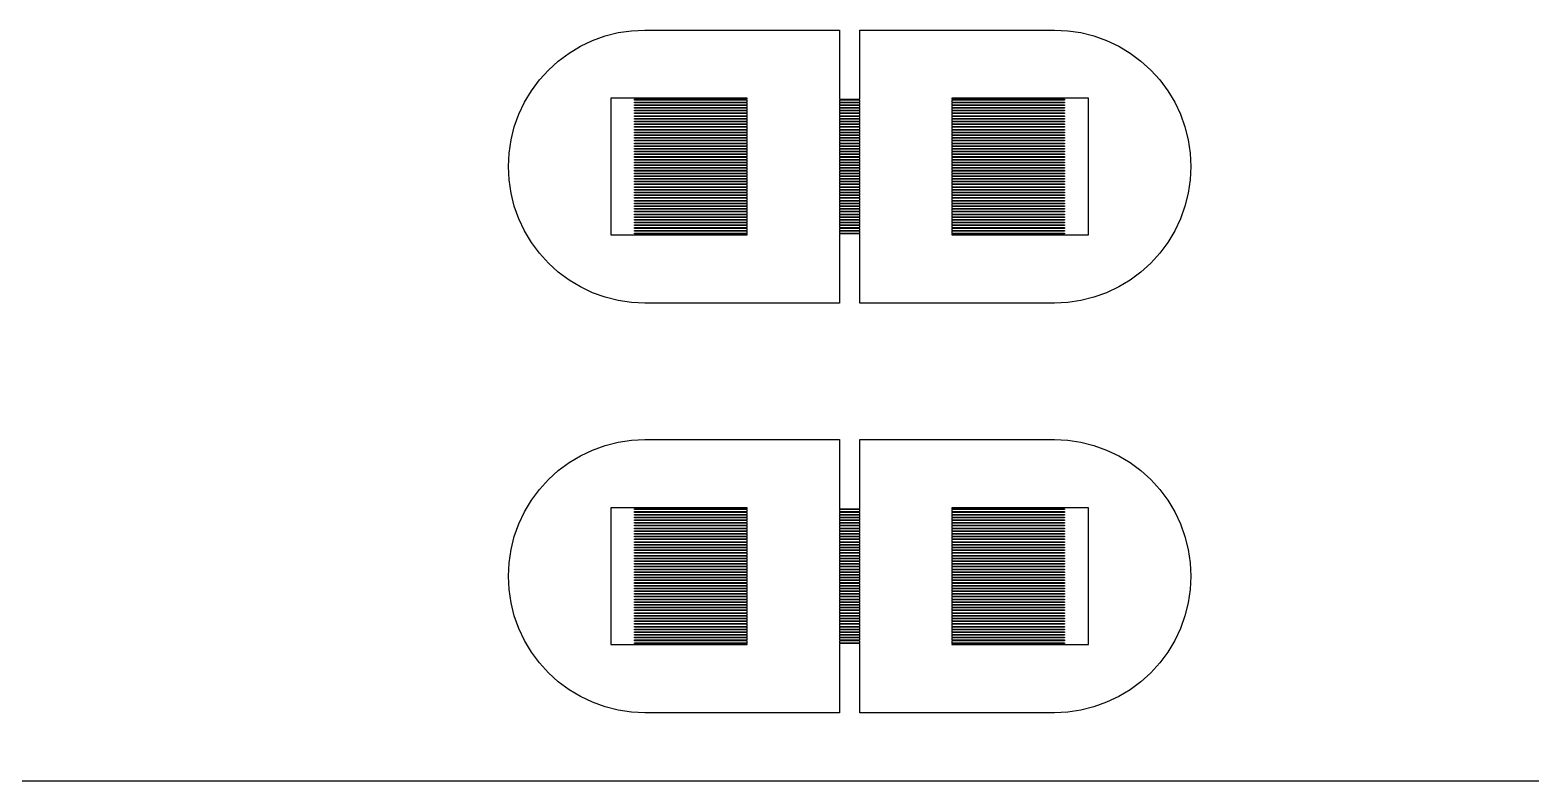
# Model space of a CAD drawing. Extents: x -16 to 83, y -18 to 83.
# Drawn here: x 11.49 to 33.48, y 0 to 11 of the extents above; entities that cross this region are included whole.
import ezdxf

# ---------------------------------------------------------------- set-up
doc = ezdxf.new("R2010")
doc.units = 0

msp = doc.modelspace()

# ---------------------------------------------------------------- linework, layer by layer
for p, q in [((20.304, 10.9904), (20.5, 11)), ((20.5, 11), (23.35, 11)), ((23.35, 11), (23.35, 9.98499)), ((23.65, 9.98499), (23.65, 11)), ((23.65, 11), (26.5, 11)), ((26.5, 11), (26.696, 10.9904)), ((19.5572, 10.7638), (19.7346, 10.8477)), ((19.7346, 10.8477), (19.9194, 10.9139)), ((19.9194, 10.9139), (20.1098, 10.9616)), ((20.1098, 10.9616), (20.304, 10.9904)), ((26.696, 10.9904), (26.8902, 10.9616)), ((26.8902, 10.9616), (27.0806, 10.9139)), ((27.0806, 10.9139), (27.2654, 10.8477)), ((27.2654, 10.8477), (27.4428, 10.7638)), ((19.2312, 10.546), (19.3889, 10.6629)), ((19.3889, 10.6629), (19.5572, 10.7638)), ((27.4428, 10.7638), (27.6111, 10.6629)), ((27.6111, 10.6629), (27.7688, 10.546)), ((18.954, 10.2688), (19.0858, 10.4142)), ((19.0858, 10.4142), (19.2312, 10.546)), ((27.7688, 10.546), (27.9142, 10.4142)), ((27.9142, 10.4142), (28.046, 10.2688)), ((18.8371, 10.1111), (18.954, 10.2688)), ((28.046, 10.2688), (28.1629, 10.1111)), ((18.6523, 9.76537), (18.7362, 9.94278)), ((18.7362, 9.94278), (18.8371, 10.1111)), ((22, 10), (20, 10)), ((20, 10), (20, 8)), ((20.35, 9.97499), (20.35, 9.98499)), ((20.35, 9.98499), (22, 9.98499)), ((22, 9.97499), (20.35, 9.97499)), ((20.35, 9.935), (20.35, 9.94499)), ((20.35, 9.94499), (22, 9.94499)), ((22, 9.935), (20.35, 9.935)), ((20.35, 9.89499), (20.35, 9.905)), ((20.35, 9.905), (22, 9.905)), ((22, 9.98499), (22, 10)), ((22, 9.94499), (22, 9.97499)), ((22, 9.905), (22, 9.935)), ((23.35, 9.98499), (23.65, 9.98499)), ((23.65, 9.97499), (23.35, 9.97499)), ((23.35, 9.97499), (23.35, 9.94499)), ((23.35, 9.94499), (23.65, 9.94499)), ((23.65, 9.935), (23.35, 9.935)), ((23.35, 9.935), (23.35, 9.905)), ((23.35, 9.905), (23.65, 9.905)), ((23.65, 9.94499), (23.65, 9.97499)), ((23.65, 9.905), (23.65, 9.935)), ((27, 10), (25, 10)), ((25, 10), (25, 9.98499)), ((25, 9.98499), (26.65, 9.98499)), ((26.65, 9.97499), (25, 9.97499)), ((25, 9.97499), (25, 9.94499)), ((25, 9.94499), (26.65, 9.94499)), ((26.65, 9.935), (25, 9.935)), ((25, 9.935), (25, 9.905)), ((25, 9.905), (26.65, 9.905)), ((26.65, 9.98499), (26.65, 9.97499)), ((26.65, 9.94499), (26.65, 9.935)), ((26.65, 9.905), (26.65, 9.89499)), ((27, 8), (27, 10)), ((28.1629, 10.1111), (28.2638, 9.94278)), ((28.2638, 9.94278), (28.3477, 9.76537)), ((18.5861, 9.58057), (18.6523, 9.76537)), ((22, 9.89499), (20.35, 9.89499)), ((20.35, 9.855), (20.35, 9.86499)), ((20.35, 9.86499), (22, 9.86499)), ((22, 9.855), (20.35, 9.855)), ((20.35, 9.81499), (20.35, 9.825)), ((20.35, 9.825), (22, 9.825)), ((22, 9.81499), (20.35, 9.81499)), ((20.35, 9.77499), (20.35, 9.78499)), ((20.35, 9.78499), (22, 9.78499)), ((22, 9.77499), (20.35, 9.77499)), ((20.35, 9.73499), (20.35, 9.745)), ((20.35, 9.745), (22, 9.745)), ((22, 9.73499), (20.35, 9.73499)), ((20.35, 9.69499), (20.35, 9.70499)), ((20.35, 9.70499), (22, 9.70499)), ((22, 9.69499), (20.35, 9.69499)), ((22, 9.86499), (22, 9.89499)), ((22, 9.825), (22, 9.855)), ((22, 9.78499), (22, 9.81499)), ((22, 9.745), (22, 9.77499)), ((22, 9.70499), (22, 9.73499)), ((22, 9.66499), (22, 9.69499)), ((23.65, 9.89499), (23.35, 9.89499)), ((23.35, 9.89499), (23.35, 9.86499)), ((23.35, 9.86499), (23.65, 9.86499)), ((23.65, 9.855), (23.35, 9.855)), ((23.35, 9.855), (23.35, 9.825)), ((23.35, 9.825), (23.65, 9.825)), ((23.65, 9.81499), (23.35, 9.81499)), ((23.35, 9.81499), (23.35, 9.78499)), ((23.35, 9.78499), (23.65, 9.78499)), ((23.65, 9.77499), (23.35, 9.77499)), ((23.35, 9.77499), (23.35, 9.745)), ((23.35, 9.745), (23.65, 9.745)), ((23.65, 9.73499), (23.35, 9.73499)), ((23.35, 9.73499), (23.35, 9.70499)), ((23.35, 9.70499), (23.65, 9.70499)), ((23.65, 9.69499), (23.35, 9.69499)), ((23.35, 9.69499), (23.35, 9.66499)), ((23.65, 9.86499), (23.65, 9.89499)), ((23.65, 9.825), (23.65, 9.855)), ((23.65, 9.78499), (23.65, 9.81499)), ((23.65, 9.745), (23.65, 9.77499)), ((23.65, 9.70499), (23.65, 9.73499)), ((23.65, 9.66499), (23.65, 9.69499)), ((26.65, 9.89499), (25, 9.89499)), ((25, 9.89499), (25, 9.86499)), ((25, 9.86499), (26.65, 9.86499)), ((26.65, 9.855), (25, 9.855)), ((25, 9.855), (25, 9.825)), ((25, 9.825), (26.65, 9.825)), ((26.65, 9.81499), (25, 9.81499)), ((25, 9.81499), (25, 9.78499)), ((25, 9.78499), (26.65, 9.78499)), ((26.65, 9.77499), (25, 9.77499)), ((25, 9.77499), (25, 9.745)), ((25, 9.745), (26.65, 9.745)), ((26.65, 9.73499), (25, 9.73499)), ((25, 9.73499), (25, 9.70499)), ((25, 9.70499), (26.65, 9.70499)), ((26.65, 9.69499), (25, 9.69499)), ((25, 9.69499), (25, 9.66499)), ((26.65, 9.86499), (26.65, 9.855)), ((26.65, 9.825), (26.65, 9.81499)), ((26.65, 9.78499), (26.65, 9.77499)), ((26.65, 9.745), (26.65, 9.73499)), ((26.65, 9.70499), (26.65, 9.69499)), ((28.3477, 9.76537), (28.4139, 9.58057)), ((18.5384, 9.39017), (18.5861, 9.58057)), ((20.35, 9.655), (20.35, 9.66499)), ((20.35, 9.66499), (22, 9.66499)), ((22, 9.655), (20.35, 9.655)), ((20.35, 9.61499), (20.35, 9.625)), ((20.35, 9.625), (22, 9.625)), ((22, 9.61499), (20.35, 9.61499)), ((20.35, 9.575), (20.35, 9.58499)), ((20.35, 9.58499), (22, 9.58499)), ((22, 9.575), (20.35, 9.575)), ((20.35, 9.53499), (20.35, 9.545)), ((20.35, 9.545), (22, 9.545)), ((22, 9.53499), (20.35, 9.53499)), ((20.35, 9.495), (20.35, 9.50499)), ((20.35, 9.50499), (22, 9.50499)), ((22, 9.495), (20.35, 9.495)), ((20.35, 9.45499), (20.35, 9.465)), ((20.35, 9.465), (22, 9.465)), ((22, 9.625), (22, 9.655)), ((22, 9.58499), (22, 9.61499)), ((22, 9.545), (22, 9.575)), ((22, 9.50499), (22, 9.53499)), ((22, 9.465), (22, 9.495)), ((23.35, 9.66499), (23.65, 9.66499)), ((23.65, 9.655), (23.35, 9.655)), ((23.35, 9.655), (23.35, 9.625)), ((23.35, 9.625), (23.65, 9.625)), ((23.65, 9.61499), (23.35, 9.61499)), ((23.35, 9.61499), (23.35, 9.58499)), ((23.35, 9.58499), (23.65, 9.58499)), ((23.65, 9.575), (23.35, 9.575)), ((23.35, 9.575), (23.35, 9.545)), ((23.35, 9.545), (23.65, 9.545)), ((23.65, 9.53499), (23.35, 9.53499)), ((23.35, 9.53499), (23.35, 9.50499)), ((23.35, 9.50499), (23.65, 9.50499)), ((23.65, 9.495), (23.35, 9.495)), ((23.35, 9.495), (23.35, 9.465)), ((23.35, 9.465), (23.65, 9.465)), ((23.65, 9.625), (23.65, 9.655)), ((23.65, 9.58499), (23.65, 9.61499)), ((23.65, 9.545), (23.65, 9.575)), ((23.65, 9.50499), (23.65, 9.53499)), ((23.65, 9.465), (23.65, 9.495)), ((25, 9.66499), (26.65, 9.66499)), ((26.65, 9.655), (25, 9.655)), ((25, 9.655), (25, 9.625)), ((25, 9.625), (26.65, 9.625)), ((26.65, 9.61499), (25, 9.61499)), ((25, 9.61499), (25, 9.58499)), ((25, 9.58499), (26.65, 9.58499)), ((26.65, 9.575), (25, 9.575)), ((25, 9.575), (25, 9.545)), ((25, 9.545), (26.65, 9.545)), ((26.65, 9.53499), (25, 9.53499)), ((25, 9.53499), (25, 9.50499)), ((25, 9.50499), (26.65, 9.50499)), ((26.65, 9.495), (25, 9.495)), ((25, 9.495), (25, 9.465)), ((25, 9.465), (26.65, 9.465)), ((26.65, 9.66499), (26.65, 9.655)), ((26.65, 9.625), (26.65, 9.61499)), ((26.65, 9.58499), (26.65, 9.575)), ((26.65, 9.545), (26.65, 9.53499)), ((26.65, 9.50499), (26.65, 9.495)), ((26.65, 9.465), (26.65, 9.45499)), ((28.4139, 9.58057), (28.4616, 9.39017)), ((18.5096, 9.19603), (18.5384, 9.39017)), ((22, 9.45499), (20.35, 9.45499)), ((20.35, 9.41499), (20.35, 9.42499)), ((20.35, 9.42499), (22, 9.42499)), ((22, 9.41499), (20.35, 9.41499)), ((20.35, 9.375), (20.35, 9.38499)), ((20.35, 9.38499), (22, 9.38499)), ((22, 9.375), (20.35, 9.375)), ((20.35, 9.33499), (20.35, 9.34499)), ((20.35, 9.34499), (22, 9.34499)), ((22, 9.33499), (20.35, 9.33499)), ((20.35, 9.295), (20.35, 9.30499)), ((20.35, 9.30499), (22, 9.30499)), ((22, 9.295), (20.35, 9.295)), ((20.35, 9.25499), (20.35, 9.265)), ((20.35, 9.265), (22, 9.265)), ((22, 9.25499), (20.35, 9.25499)), ((22, 9.42499), (22, 9.45499)), ((22, 9.38499), (22, 9.41499)), ((22, 9.34499), (22, 9.375)), ((22, 9.30499), (22, 9.33499)), ((22, 9.265), (22, 9.295)), ((22, 9.22499), (22, 9.25499)), ((23.65, 9.45499), (23.35, 9.45499)), ((23.35, 9.45499), (23.35, 9.42499)), ((23.35, 9.42499), (23.65, 9.42499)), ((23.65, 9.41499), (23.35, 9.41499)), ((23.35, 9.41499), (23.35, 9.38499)), ((23.35, 9.38499), (23.65, 9.38499)), ((23.65, 9.375), (23.35, 9.375)), ((23.35, 9.375), (23.35, 9.34499)), ((23.35, 9.34499), (23.65, 9.34499)), ((23.65, 9.33499), (23.35, 9.33499)), ((23.35, 9.33499), (23.35, 9.30499)), ((23.35, 9.30499), (23.65, 9.30499)), ((23.65, 9.295), (23.35, 9.295)), ((23.35, 9.295), (23.35, 9.265)), ((23.35, 9.265), (23.65, 9.265)), ((23.65, 9.25499), (23.35, 9.25499)), ((23.35, 9.25499), (23.35, 9.22499)), ((23.65, 9.42499), (23.65, 9.45499)), ((23.65, 9.38499), (23.65, 9.41499)), ((23.65, 9.34499), (23.65, 9.375)), ((23.65, 9.30499), (23.65, 9.33499)), ((23.65, 9.265), (23.65, 9.295)), ((23.65, 9.22499), (23.65, 9.25499)), ((26.65, 9.45499), (25, 9.45499)), ((25, 9.45499), (25, 9.42499)), ((25, 9.42499), (26.65, 9.42499)), ((26.65, 9.41499), (25, 9.41499)), ((25, 9.41499), (25, 9.38499)), ((25, 9.38499), (26.65, 9.38499)), ((26.65, 9.375), (25, 9.375)), ((25, 9.375), (25, 9.34499)), ((25, 9.34499), (26.65, 9.34499)), ((26.65, 9.33499), (25, 9.33499)), ((25, 9.33499), (25, 9.30499)), ((25, 9.30499), (26.65, 9.30499)), ((26.65, 9.295), (25, 9.295)), ((25, 9.295), (25, 9.265)), ((25, 9.265), (26.65, 9.265)), ((26.65, 9.25499), (25, 9.25499)), ((25, 9.25499), (25, 9.22499)), ((26.65, 9.42499), (26.65, 9.41499)), ((26.65, 9.38499), (26.65, 9.375)), ((26.65, 9.34499), (26.65, 9.33499)), ((26.65, 9.30499), (26.65, 9.295)), ((26.65, 9.265), (26.65, 9.25499)), ((28.4616, 9.39017), (28.4904, 9.19603)), ((18.5, 9), (18.5096, 9.19603)), ((20.35, 9.215), (20.35, 9.22499)), ((20.35, 9.22499), (22, 9.22499)), ((22, 9.215), (20.35, 9.215)), ((20.35, 9.17499), (20.35, 9.185)), ((20.35, 9.185), (22, 9.185)), ((22, 9.17499), (20.35, 9.17499)), ((20.35, 9.13499), (20.35, 9.14499)), ((20.35, 9.14499), (22, 9.14499)), ((22, 9.13499), (20.35, 9.13499)), ((20.35, 9.09499), (20.35, 9.105)), ((20.35, 9.105), (22, 9.105)), ((22, 9.09499), (20.35, 9.09499)), ((20.35, 9.05499), (20.35, 9.06499)), ((20.35, 9.06499), (22, 9.06499)), ((22, 9.05499), (20.35, 9.05499)), ((20.35, 9.015), (20.35, 9.02499)), ((20.35, 9.02499), (22, 9.02499)), ((22, 9.185), (22, 9.215)), ((22, 9.14499), (22, 9.17499)), ((22, 9.105), (22, 9.13499)), ((22, 9.06499), (22, 9.09499)), ((22, 9.02499), (22, 9.05499)), ((23.35, 9.22499), (23.65, 9.22499)), ((23.65, 9.215), (23.35, 9.215)), ((23.35, 9.215), (23.35, 9.185)), ((23.35, 9.185), (23.65, 9.185)), ((23.65, 9.17499), (23.35, 9.17499)), ((23.35, 9.17499), (23.35, 9.14499)), ((23.35, 9.14499), (23.65, 9.14499)), ((23.65, 9.13499), (23.35, 9.13499)), ((23.35, 9.13499), (23.35, 9.105)), ((23.35, 9.105), (23.65, 9.105)), ((23.65, 9.09499), (23.35, 9.09499)), ((23.35, 9.09499), (23.35, 9.06499)), ((23.35, 9.06499), (23.65, 9.06499)), ((23.65, 9.05499), (23.35, 9.05499)), ((23.35, 9.05499), (23.35, 9.02499)), ((23.35, 9.02499), (23.65, 9.02499)), ((23.65, 9.185), (23.65, 9.215)), ((23.65, 9.14499), (23.65, 9.17499)), ((23.65, 9.105), (23.65, 9.13499)), ((23.65, 9.06499), (23.65, 9.09499)), ((23.65, 9.02499), (23.65, 9.05499)), ((25, 9.22499), (26.65, 9.22499)), ((26.65, 9.215), (25, 9.215)), ((25, 9.215), (25, 9.185)), ((25, 9.185), (26.65, 9.185)), ((26.65, 9.17499), (25, 9.17499)), ((25, 9.17499), (25, 9.14499)), ((25, 9.14499), (26.65, 9.14499)), ((26.65, 9.13499), (25, 9.13499)), ((25, 9.13499), (25, 9.105)), ((25, 9.105), (26.65, 9.105)), ((26.65, 9.09499), (25, 9.09499)), ((25, 9.09499), (25, 9.06499)), ((25, 9.06499), (26.65, 9.06499)), ((26.65, 9.05499), (25, 9.05499)), ((25, 9.05499), (25, 9.02499)), ((25, 9.02499), (26.65, 9.02499)), ((26.65, 9.22499), (26.65, 9.215)), ((26.65, 9.185), (26.65, 9.17499)), ((26.65, 9.14499), (26.65, 9.13499)), ((26.65, 9.105), (26.65, 9.09499)), ((26.65, 9.06499), (26.65, 9.05499)), ((26.65, 9.02499), (26.65, 9.015)), ((28.4904, 9.19603), (28.5, 9)), ((18.5096, 8.80397), (18.5, 9)), ((18.5384, 8.60983), (18.5096, 8.80397)), ((22, 9.015), (20.35, 9.015)), ((20.35, 8.97501), (20.35, 8.985)), ((20.35, 8.985), (22, 8.985)), ((22, 8.97501), (20.35, 8.97501)), ((20.35, 8.93501), (20.35, 8.94501)), ((20.35, 8.94501), (22, 8.94501)), ((22, 8.93501), (20.35, 8.93501)), ((20.35, 8.895), (20.35, 8.90501)), ((20.35, 8.90501), (22, 8.90501)), ((22, 8.895), (20.35, 8.895)), ((20.35, 8.85501), (20.35, 8.86501)), ((20.35, 8.86501), (22, 8.86501)), ((22, 8.85501), (20.35, 8.85501)), ((20.35, 8.815), (20.35, 8.82501)), ((20.35, 8.82501), (22, 8.82501)), ((22, 8.815), (20.35, 8.815)), ((22, 8.985), (22, 9.015)), ((22, 8.94501), (22, 8.97501)), ((22, 8.90501), (22, 8.93501)), ((22, 8.86501), (22, 8.895)), ((22, 8.82501), (22, 8.85501)), ((22, 8.785), (22, 8.815)), ((23.65, 9.015), (23.35, 9.015)), ((23.35, 9.015), (23.35, 8.985)), ((23.35, 8.985), (23.65, 8.985)), ((23.65, 8.97501), (23.35, 8.97501)), ((23.35, 8.97501), (23.35, 8.94501)), ((23.35, 8.94501), (23.65, 8.94501)), ((23.65, 8.93501), (23.35, 8.93501)), ((23.35, 8.93501), (23.35, 8.90501)), ((23.35, 8.90501), (23.65, 8.90501)), ((23.65, 8.895), (23.35, 8.895)), ((23.35, 8.895), (23.35, 8.86501)), ((23.35, 8.86501), (23.65, 8.86501)), ((23.65, 8.85501), (23.35, 8.85501)), ((23.35, 8.85501), (23.35, 8.82501)), ((23.35, 8.82501), (23.65, 8.82501)), ((23.65, 8.815), (23.35, 8.815)), ((23.35, 8.815), (23.35, 8.785)), ((23.65, 8.985), (23.65, 9.015)), ((23.65, 8.94501), (23.65, 8.97501)), ((23.65, 8.90501), (23.65, 8.93501)), ((23.65, 8.86501), (23.65, 8.895)), ((23.65, 8.82501), (23.65, 8.85501)), ((23.65, 8.785), (23.65, 8.815)), ((26.65, 9.015), (25, 9.015)), ((25, 9.015), (25, 8.985)), ((25, 8.985), (26.65, 8.985)), ((26.65, 8.97501), (25, 8.97501)), ((25, 8.97501), (25, 8.94501)), ((25, 8.94501), (26.65, 8.94501)), ((26.65, 8.93501), (25, 8.93501)), ((25, 8.93501), (25, 8.90501)), ((25, 8.90501), (26.65, 8.90501)), ((26.65, 8.895), (25, 8.895)), ((25, 8.895), (25, 8.86501)), ((25, 8.86501), (26.65, 8.86501)), ((26.65, 8.85501), (25, 8.85501)), ((25, 8.85501), (25, 8.82501)), ((25, 8.82501), (26.65, 8.82501)), ((26.65, 8.815), (25, 8.815)), ((25, 8.815), (25, 8.785)), ((26.65, 8.985), (26.65, 8.97501)), ((26.65, 8.94501), (26.65, 8.93501)), ((26.65, 8.90501), (26.65, 8.895)), ((26.65, 8.86501), (26.65, 8.85501)), ((26.65, 8.82501), (26.65, 8.815)), ((28.4904, 8.80397), (28.4616, 8.60983)), ((28.5, 9), (28.4904, 8.80397)), ((18.5861, 8.41943), (18.5384, 8.60983)), ((20.35, 8.77501), (20.35, 8.785)), ((20.35, 8.785), (22, 8.785)), ((22, 8.77501), (20.35, 8.77501)), ((20.35, 8.735), (20.35, 8.74501)), ((20.35, 8.74501), (22, 8.74501)), ((22, 8.735), (20.35, 8.735)), ((20.35, 8.69501), (20.35, 8.705)), ((20.35, 8.705), (22, 8.705)), ((22, 8.69501), (20.35, 8.69501)), ((20.35, 8.65501), (20.35, 8.66501)), ((20.35, 8.66501), (22, 8.66501)), ((22, 8.65501), (20.35, 8.65501)), ((20.35, 8.61501), (20.35, 8.625)), ((20.35, 8.625), (22, 8.625)), ((22, 8.61501), (20.35, 8.61501)), ((20.35, 8.57501), (20.35, 8.58501)), ((20.35, 8.58501), (22, 8.58501)), ((22, 8.74501), (22, 8.77501)), ((22, 8.705), (22, 8.735)), ((22, 8.66501), (22, 8.69501)), ((22, 8.625), (22, 8.65501)), ((22, 8.58501), (22, 8.61501)), ((23.35, 8.785), (23.65, 8.785)), ((23.65, 8.77501), (23.35, 8.77501)), ((23.35, 8.77501), (23.35, 8.74501)), ((23.35, 8.74501), (23.65, 8.74501)), ((23.65, 8.735), (23.35, 8.735)), ((23.35, 8.735), (23.35, 8.705)), ((23.35, 8.705), (23.65, 8.705)), ((23.65, 8.69501), (23.35, 8.69501)), ((23.35, 8.69501), (23.35, 8.66501)), ((23.35, 8.66501), (23.65, 8.66501)), ((23.65, 8.65501), (23.35, 8.65501)), ((23.35, 8.65501), (23.35, 8.625)), ((23.35, 8.625), (23.65, 8.625)), ((23.65, 8.61501), (23.35, 8.61501)), ((23.35, 8.61501), (23.35, 8.58501)), ((23.35, 8.58501), (23.65, 8.58501)), ((23.65, 8.74501), (23.65, 8.77501)), ((23.65, 8.705), (23.65, 8.735)), ((23.65, 8.66501), (23.65, 8.69501)), ((23.65, 8.625), (23.65, 8.65501)), ((23.65, 8.58501), (23.65, 8.61501)), ((25, 8.785), (26.65, 8.785)), ((26.65, 8.77501), (25, 8.77501)), ((25, 8.77501), (25, 8.74501)), ((25, 8.74501), (26.65, 8.74501)), ((26.65, 8.735), (25, 8.735)), ((25, 8.735), (25, 8.705)), ((25, 8.705), (26.65, 8.705)), ((26.65, 8.69501), (25, 8.69501)), ((25, 8.69501), (25, 8.66501)), ((25, 8.66501), (26.65, 8.66501)), ((26.65, 8.65501), (25, 8.65501)), ((25, 8.65501), (25, 8.625)), ((25, 8.625), (26.65, 8.625)), ((26.65, 8.61501), (25, 8.61501)), ((25, 8.61501), (25, 8.58501)), ((25, 8.58501), (26.65, 8.58501)), ((26.65, 8.785), (26.65, 8.77501)), ((26.65, 8.74501), (26.65, 8.735)), ((26.65, 8.705), (26.65, 8.69501)), ((26.65, 8.66501), (26.65, 8.65501)), ((26.65, 8.625), (26.65, 8.61501)), ((26.65, 8.58501), (26.65, 8.57501)), ((28.4616, 8.60983), (28.4139, 8.41943)), ((18.6523, 8.23463), (18.5861, 8.41943)), ((22, 8.57501), (20.35, 8.57501)), ((20.35, 8.535), (20.35, 8.54501)), ((20.35, 8.54501), (22, 8.54501)), ((22, 8.535), (20.35, 8.535)), ((20.35, 8.49501), (20.35, 8.505)), ((20.35, 8.505), (22, 8.505)), ((22, 8.49501), (20.35, 8.49501)), ((20.35, 8.455), (20.35, 8.46501)), ((20.35, 8.46501), (22, 8.46501)), ((22, 8.455), (20.35, 8.455)), ((20.35, 8.41501), (20.35, 8.425)), ((20.35, 8.425), (22, 8.425)), ((22, 8.41501), (20.35, 8.41501)), ((20.35, 8.375), (20.35, 8.38501)), ((20.35, 8.38501), (22, 8.38501)), ((22, 8.375), (20.35, 8.375)), ((22, 8.54501), (22, 8.57501)), ((22, 8.505), (22, 8.535)), ((22, 8.46501), (22, 8.49501)), ((22, 8.425), (22, 8.455)), ((22, 8.38501), (22, 8.41501)), ((22, 8.345), (22, 8.375)), ((23.65, 8.57501), (23.35, 8.57501)), ((23.35, 8.57501), (23.35, 8.54501)), ((23.35, 8.54501), (23.65, 8.54501)), ((23.65, 8.535), (23.35, 8.535)), ((23.35, 8.535), (23.35, 8.505)), ((23.35, 8.505), (23.65, 8.505)), ((23.65, 8.49501), (23.35, 8.49501)), ((23.35, 8.49501), (23.35, 8.46501)), ((23.35, 8.46501), (23.65, 8.46501)), ((23.65, 8.455), (23.35, 8.455)), ((23.35, 8.455), (23.35, 8.425)), ((23.35, 8.425), (23.65, 8.425)), ((23.65, 8.41501), (23.35, 8.41501)), ((23.35, 8.41501), (23.35, 8.38501)), ((23.35, 8.38501), (23.65, 8.38501)), ((23.65, 8.375), (23.35, 8.375)), ((23.35, 8.375), (23.35, 8.345)), ((23.65, 8.54501), (23.65, 8.57501)), ((23.65, 8.505), (23.65, 8.535)), ((23.65, 8.46501), (23.65, 8.49501)), ((23.65, 8.425), (23.65, 8.455)), ((23.65, 8.38501), (23.65, 8.41501)), ((23.65, 8.345), (23.65, 8.375)), ((26.65, 8.57501), (25, 8.57501)), ((25, 8.57501), (25, 8.54501)), ((25, 8.54501), (26.65, 8.54501)), ((26.65, 8.535), (25, 8.535)), ((25, 8.535), (25, 8.505)), ((25, 8.505), (26.65, 8.505)), ((26.65, 8.49501), (25, 8.49501)), ((25, 8.49501), (25, 8.46501)), ((25, 8.46501), (26.65, 8.46501)), ((26.65, 8.455), (25, 8.455)), ((25, 8.455), (25, 8.425)), ((25, 8.425), (26.65, 8.425)), ((26.65, 8.41501), (25, 8.41501)), ((25, 8.41501), (25, 8.38501)), ((25, 8.38501), (26.65, 8.38501)), ((26.65, 8.375), (25, 8.375)), ((25, 8.375), (25, 8.345)), ((26.65, 8.54501), (26.65, 8.535)), ((26.65, 8.505), (26.65, 8.49501)), ((26.65, 8.46501), (26.65, 8.455)), ((26.65, 8.425), (26.65, 8.41501)), ((26.65, 8.38501), (26.65, 8.375)), ((28.4139, 8.41943), (28.3477, 8.23463)), ((18.7362, 8.05722), (18.6523, 8.23463)), ((20.35, 8.33501), (20.35, 8.345)), ((20.35, 8.345), (22, 8.345)), ((22, 8.33501), (20.35, 8.33501)), ((20.35, 8.29501), (20.35, 8.30501)), ((20.35, 8.30501), (22, 8.30501)), ((22, 8.29501), (20.35, 8.29501)), ((20.35, 8.255), (20.35, 8.26501)), ((20.35, 8.26501), (22, 8.26501)), ((22, 8.255), (20.35, 8.255)), ((20.35, 8.21501), (20.35, 8.22501)), ((20.35, 8.22501), (22, 8.22501)), ((22, 8.21501), (20.35, 8.21501)), ((20.35, 8.175), (20.35, 8.18501)), ((20.35, 8.18501), (22, 8.18501)), ((22, 8.175), (20.35, 8.175)), ((20.35, 8.13501), (20.35, 8.145)), ((20.35, 8.145), (22, 8.145)), ((22, 8.30501), (22, 8.33501)), ((22, 8.26501), (22, 8.29501)), ((22, 8.22501), (22, 8.255)), ((22, 8.18501), (22, 8.21501)), ((22, 8.145), (22, 8.175)), ((23.35, 8.345), (23.65, 8.345)), ((23.65, 8.33501), (23.35, 8.33501)), ((23.35, 8.33501), (23.35, 8.30501)), ((23.35, 8.30501), (23.65, 8.30501)), ((23.65, 8.29501), (23.35, 8.29501)), ((23.35, 8.29501), (23.35, 8.26501)), ((23.35, 8.26501), (23.65, 8.26501)), ((23.65, 8.255), (23.35, 8.255)), ((23.35, 8.255), (23.35, 8.22501)), ((23.35, 8.22501), (23.65, 8.22501)), ((23.65, 8.21501), (23.35, 8.21501)), ((23.35, 8.21501), (23.35, 8.18501)), ((23.35, 8.18501), (23.65, 8.18501)), ((23.65, 8.175), (23.35, 8.175)), ((23.35, 8.175), (23.35, 8.145)), ((23.35, 8.145), (23.65, 8.145)), ((23.65, 8.30501), (23.65, 8.33501)), ((23.65, 8.26501), (23.65, 8.29501)), ((23.65, 8.22501), (23.65, 8.255)), ((23.65, 8.18501), (23.65, 8.21501)), ((23.65, 8.145), (23.65, 8.175)), ((25, 8.345), (26.65, 8.345)), ((26.65, 8.33501), (25, 8.33501)), ((25, 8.33501), (25, 8.30501)), ((25, 8.30501), (26.65, 8.30501)), ((26.65, 8.29501), (25, 8.29501)), ((25, 8.29501), (25, 8.26501)), ((25, 8.26501), (26.65, 8.26501)), ((26.65, 8.255), (25, 8.255)), ((25, 8.255), (25, 8.22501)), ((25, 8.22501), (26.65, 8.22501)), ((26.65, 8.21501), (25, 8.21501)), ((25, 8.21501), (25, 8.18501)), ((25, 8.18501), (26.65, 8.18501)), ((26.65, 8.175), (25, 8.175)), ((25, 8.175), (25, 8.145)), ((25, 8.145), (26.65, 8.145)), ((26.65, 8.345), (26.65, 8.33501)), ((26.65, 8.30501), (26.65, 8.29501)), ((26.65, 8.26501), (26.65, 8.255)), ((26.65, 8.22501), (26.65, 8.21501)), ((26.65, 8.18501), (26.65, 8.175)), ((26.65, 8.145), (26.65, 8.13501)), ((28.3477, 8.23463), (28.2638, 8.05722)), ((18.8371, 7.88887), (18.7362, 8.05722)), ((20, 8), (22, 8)), ((22, 8.13501), (20.35, 8.13501)), ((20.35, 8.095), (20.35, 8.10501)), ((20.35, 8.10501), (22, 8.10501)), ((22, 8.095), (20.35, 8.095)), ((20.35, 8.05501), (20.35, 8.065)), ((20.35, 8.065), (22, 8.065)), ((22, 8.05501), (20.35, 8.05501)), ((20.35, 8.01501), (20.35, 8.02501)), ((20.35, 8.02501), (22, 8.02501)), ((22, 8.01501), (20.35, 8.01501)), ((22, 8.10501), (22, 8.13501)), ((22, 8.065), (22, 8.095)), ((22, 8.02501), (22, 8.05501)), ((22, 8), (22, 8.01501)), ((23.65, 8.13501), (23.35, 8.13501)), ((23.35, 8.13501), (23.35, 8.10501)), ((23.35, 8.10501), (23.65, 8.10501)), ((23.65, 8.095), (23.35, 8.095)), ((23.35, 8.095), (23.35, 8.065)), ((23.35, 8.065), (23.65, 8.065)), ((23.65, 8.05501), (23.35, 8.05501)), ((23.35, 8.05501), (23.35, 8.02501)), ((23.35, 8.02501), (23.65, 8.02501)), ((23.65, 8.01501), (23.35, 8.01501)), ((23.35, 8.01501), (23.35, 7)), ((23.65, 8.10501), (23.65, 8.13501)), ((23.65, 8.065), (23.65, 8.095)), ((23.65, 8.02501), (23.65, 8.05501)), ((23.65, 7), (23.65, 8.01501)), ((26.65, 8.13501), (25, 8.13501)), ((25, 8.13501), (25, 8.10501)), ((25, 8.10501), (26.65, 8.10501)), ((26.65, 8.095), (25, 8.095)), ((25, 8.095), (25, 8.065)), ((25, 8.065), (26.65, 8.065)), ((26.65, 8.05501), (25, 8.05501)), ((25, 8.05501), (25, 8.02501)), ((25, 8.02501), (26.65, 8.02501)), ((26.65, 8.01501), (25, 8.01501)), ((25, 8.01501), (25, 8)), ((25, 8), (27, 8)), ((26.65, 8.10501), (26.65, 8.095)), ((26.65, 8.065), (26.65, 8.05501)), ((26.65, 8.02501), (26.65, 8.01501)), ((28.2638, 8.05722), (28.1629, 7.88887)), ((18.954, 7.73122), (18.8371, 7.88887)), ((19.0858, 7.5858), (18.954, 7.73122)), ((28.046, 7.73122), (27.9142, 7.5858)), ((28.1629, 7.88887), (28.046, 7.73122)), ((19.2312, 7.45398), (19.0858, 7.5858)), ((27.9142, 7.5858), (27.7688, 7.45398)), ((19.3889, 7.33707), (19.2312, 7.45398)), ((19.5572, 7.23616), (19.3889, 7.33707)), ((27.6111, 7.33707), (27.4428, 7.23616)), ((27.7688, 7.45398), (27.6111, 7.33707)), ((19.7346, 7.15225), (19.5572, 7.23616)), ((19.9194, 7.08612), (19.7346, 7.15225)), ((20.1098, 7.03844), (19.9194, 7.08612)), ((20.304, 7.00964), (20.1098, 7.03844)), ((26.8902, 7.03844), (26.696, 7.00964)), ((27.0806, 7.08612), (26.8902, 7.03844)), ((27.2654, 7.15225), (27.0806, 7.08612)), ((27.4428, 7.23616), (27.2654, 7.15225)), ((20.5, 7), (20.304, 7.00964)), ((23.35, 7), (20.5, 7)), ((26.5, 7), (23.65, 7)), ((26.696, 7.00964), (26.5, 7)), ((19.5572, 4.76384), (19.7346, 4.84775)), ((19.7346, 4.84775), (19.9194, 4.91388)), ((19.9194, 4.91388), (20.1098, 4.96156)), ((20.1098, 4.96156), (20.304, 4.99036)), ((20.304, 4.99036), (20.5, 5)), ((20.5, 5), (23.35, 5)), ((23.35, 5), (23.35, 3.98499)), ((23.65, 3.98499), (23.65, 5)), ((23.65, 5), (26.5, 5)), ((26.5, 5), (26.696, 4.99036)), ((26.696, 4.99036), (26.8902, 4.96156)), ((26.8902, 4.96156), (27.0806, 4.91388)), ((27.0806, 4.91388), (27.2654, 4.84775)), ((27.2654, 4.84775), (27.4428, 4.76384)), ((19.2312, 4.54602), (19.3889, 4.66293)), ((19.3889, 4.66293), (19.5572, 4.76384)), ((27.4428, 4.76384), (27.6111, 4.66293)), ((27.6111, 4.66293), (27.7688, 4.54602)), ((18.954, 4.26878), (19.0858, 4.4142)), ((19.0858, 4.4142), (19.2312, 4.54602)), ((27.7688, 4.54602), (27.9142, 4.4142)), ((27.9142, 4.4142), (28.046, 4.26878)), ((18.8371, 4.11113), (18.954, 4.26878)), ((28.046, 4.26878), (28.1629, 4.11113)), ((18.7362, 3.94278), (18.8371, 4.11113)), ((22, 4), (20, 4)), ((20, 4), (20, 2)), ((20.35, 3.97499), (20.35, 3.98499)), ((20.35, 3.98499), (22, 3.98499)), ((22, 3.97499), (20.35, 3.97499)), ((22, 3.98499), (22, 4)), ((22, 3.94499), (22, 3.97499)), ((23.35, 3.98499), (23.65, 3.98499)), ((23.65, 3.97499), (23.35, 3.97499)), ((23.35, 3.97499), (23.35, 3.94499)), ((23.65, 3.94499), (23.65, 3.97499)), ((27, 4), (25, 4)), ((25, 4), (25, 3.98499)), ((25, 3.98499), (26.65, 3.98499)), ((26.65, 3.97499), (25, 3.97499)), ((25, 3.97499), (25, 3.94499)), ((26.65, 3.98499), (26.65, 3.97499)), ((27, 2), (27, 4)), ((28.1629, 4.11113), (28.2638, 3.94278)), ((18.5861, 3.58057), (18.6523, 3.76537)), ((18.6523, 3.76537), (18.7362, 3.94278)), ((20.35, 3.935), (20.35, 3.94499)), ((20.35, 3.94499), (22, 3.94499)), ((22, 3.935), (20.35, 3.935)), ((20.35, 3.89499), (20.35, 3.905)), ((20.35, 3.905), (22, 3.905)), ((22, 3.89499), (20.35, 3.89499)), ((20.35, 3.855), (20.35, 3.86499)), ((20.35, 3.86499), (22, 3.86499)), ((22, 3.855), (20.35, 3.855)), ((20.35, 3.81499), (20.35, 3.825)), ((20.35, 3.825), (22, 3.825)), ((22, 3.81499), (20.35, 3.81499)), ((20.35, 3.77499), (20.35, 3.78499)), ((20.35, 3.78499), (22, 3.78499)), ((22, 3.77499), (20.35, 3.77499)), ((20.35, 3.73499), (20.35, 3.745)), ((20.35, 3.745), (22, 3.745)), ((22, 3.905), (22, 3.935)), ((22, 3.86499), (22, 3.89499)), ((22, 3.825), (22, 3.855)), ((22, 3.78499), (22, 3.81499)), ((22, 3.745), (22, 3.77499)), ((23.35, 3.94499), (23.65, 3.94499)), ((23.65, 3.935), (23.35, 3.935)), ((23.35, 3.935), (23.35, 3.905)), ((23.35, 3.905), (23.65, 3.905)), ((23.65, 3.89499), (23.35, 3.89499)), ((23.35, 3.89499), (23.35, 3.86499)), ((23.35, 3.86499), (23.65, 3.86499)), ((23.65, 3.855), (23.35, 3.855)), ((23.35, 3.855), (23.35, 3.825)), ((23.35, 3.825), (23.65, 3.825)), ((23.65, 3.81499), (23.35, 3.81499)), ((23.35, 3.81499), (23.35, 3.78499)), ((23.35, 3.78499), (23.65, 3.78499)), ((23.65, 3.77499), (23.35, 3.77499)), ((23.35, 3.77499), (23.35, 3.745)), ((23.35, 3.745), (23.65, 3.745)), ((23.65, 3.905), (23.65, 3.935)), ((23.65, 3.86499), (23.65, 3.89499)), ((23.65, 3.825), (23.65, 3.855)), ((23.65, 3.78499), (23.65, 3.81499)), ((23.65, 3.745), (23.65, 3.77499)), ((25, 3.94499), (26.65, 3.94499)), ((26.65, 3.935), (25, 3.935)), ((25, 3.935), (25, 3.905)), ((25, 3.905), (26.65, 3.905)), ((26.65, 3.89499), (25, 3.89499)), ((25, 3.89499), (25, 3.86499)), ((25, 3.86499), (26.65, 3.86499)), ((26.65, 3.855), (25, 3.855)), ((25, 3.855), (25, 3.825)), ((25, 3.825), (26.65, 3.825)), ((26.65, 3.81499), (25, 3.81499)), ((25, 3.81499), (25, 3.78499)), ((25, 3.78499), (26.65, 3.78499)), ((26.65, 3.77499), (25, 3.77499)), ((25, 3.77499), (25, 3.745)), ((25, 3.745), (26.65, 3.745)), ((26.65, 3.94499), (26.65, 3.935)), ((26.65, 3.905), (26.65, 3.89499)), ((26.65, 3.86499), (26.65, 3.855)), ((26.65, 3.825), (26.65, 3.81499)), ((26.65, 3.78499), (26.65, 3.77499)), ((26.65, 3.745), (26.65, 3.73499)), ((28.2638, 3.94278), (28.3477, 3.76537)), ((28.3477, 3.76537), (28.4139, 3.58057)), ((18.5384, 3.39017), (18.5861, 3.58057)), ((22, 3.73499), (20.35, 3.73499)), ((20.35, 3.69499), (20.35, 3.70499)), ((20.35, 3.70499), (22, 3.70499)), ((22, 3.69499), (20.35, 3.69499)), ((20.35, 3.655), (20.35, 3.66499)), ((20.35, 3.66499), (22, 3.66499)), ((22, 3.655), (20.35, 3.655)), ((20.35, 3.61499), (20.35, 3.625)), ((20.35, 3.625), (22, 3.625)), ((22, 3.61499), (20.35, 3.61499)), ((20.35, 3.575), (20.35, 3.58499)), ((20.35, 3.58499), (22, 3.58499)), ((22, 3.575), (20.35, 3.575)), ((20.35, 3.53499), (20.35, 3.545)), ((20.35, 3.545), (22, 3.545)), ((22, 3.53499), (20.35, 3.53499)), ((22, 3.70499), (22, 3.73499)), ((22, 3.66499), (22, 3.69499)), ((22, 3.625), (22, 3.655)), ((22, 3.58499), (22, 3.61499)), ((22, 3.545), (22, 3.575)), ((22, 3.50499), (22, 3.53499)), ((23.65, 3.73499), (23.35, 3.73499)), ((23.35, 3.73499), (23.35, 3.70499)), ((23.35, 3.70499), (23.65, 3.70499)), ((23.65, 3.69499), (23.35, 3.69499)), ((23.35, 3.69499), (23.35, 3.66499)), ((23.35, 3.66499), (23.65, 3.66499)), ((23.65, 3.655), (23.35, 3.655)), ((23.35, 3.655), (23.35, 3.625)), ((23.35, 3.625), (23.65, 3.625)), ((23.65, 3.61499), (23.35, 3.61499)), ((23.35, 3.61499), (23.35, 3.58499)), ((23.35, 3.58499), (23.65, 3.58499)), ((23.65, 3.575), (23.35, 3.575)), ((23.35, 3.575), (23.35, 3.545)), ((23.35, 3.545), (23.65, 3.545)), ((23.65, 3.53499), (23.35, 3.53499)), ((23.35, 3.53499), (23.35, 3.50499)), ((23.65, 3.70499), (23.65, 3.73499)), ((23.65, 3.66499), (23.65, 3.69499)), ((23.65, 3.625), (23.65, 3.655)), ((23.65, 3.58499), (23.65, 3.61499)), ((23.65, 3.545), (23.65, 3.575)), ((23.65, 3.50499), (23.65, 3.53499)), ((26.65, 3.73499), (25, 3.73499)), ((25, 3.73499), (25, 3.70499)), ((25, 3.70499), (26.65, 3.70499)), ((26.65, 3.69499), (25, 3.69499)), ((25, 3.69499), (25, 3.66499)), ((25, 3.66499), (26.65, 3.66499)), ((26.65, 3.655), (25, 3.655)), ((25, 3.655), (25, 3.625)), ((25, 3.625), (26.65, 3.625)), ((26.65, 3.61499), (25, 3.61499)), ((25, 3.61499), (25, 3.58499)), ((25, 3.58499), (26.65, 3.58499)), ((26.65, 3.575), (25, 3.575)), ((25, 3.575), (25, 3.545)), ((25, 3.545), (26.65, 3.545)), ((26.65, 3.53499), (25, 3.53499)), ((25, 3.53499), (25, 3.50499)), ((26.65, 3.70499), (26.65, 3.69499)), ((26.65, 3.66499), (26.65, 3.655)), ((26.65, 3.625), (26.65, 3.61499)), ((26.65, 3.58499), (26.65, 3.575)), ((26.65, 3.545), (26.65, 3.53499)), ((28.4139, 3.58057), (28.4616, 3.39017)), ((18.5096, 3.19603), (18.5384, 3.39017)), ((20.35, 3.495), (20.35, 3.50499)), ((20.35, 3.50499), (22, 3.50499)), ((22, 3.495), (20.35, 3.495)), ((20.35, 3.45499), (20.35, 3.465)), ((20.35, 3.465), (22, 3.465)), ((22, 3.45499), (20.35, 3.45499)), ((20.35, 3.41499), (20.35, 3.42499)), ((20.35, 3.42499), (22, 3.42499)), ((22, 3.41499), (20.35, 3.41499)), ((20.35, 3.375), (20.35, 3.38499)), ((20.35, 3.38499), (22, 3.38499)), ((22, 3.375), (20.35, 3.375)), ((20.35, 3.33499), (20.35, 3.34499)), ((20.35, 3.34499), (22, 3.34499)), ((22, 3.33499), (20.35, 3.33499)), ((20.35, 3.295), (20.35, 3.30499)), ((20.35, 3.30499), (22, 3.30499)), ((22, 3.465), (22, 3.495)), ((22, 3.42499), (22, 3.45499)), ((22, 3.38499), (22, 3.41499)), ((22, 3.34499), (22, 3.375)), ((22, 3.30499), (22, 3.33499)), ((23.35, 3.50499), (23.65, 3.50499)), ((23.65, 3.495), (23.35, 3.495)), ((23.35, 3.495), (23.35, 3.465)), ((23.35, 3.465), (23.65, 3.465)), ((23.65, 3.45499), (23.35, 3.45499)), ((23.35, 3.45499), (23.35, 3.42499)), ((23.35, 3.42499), (23.65, 3.42499)), ((23.65, 3.41499), (23.35, 3.41499)), ((23.35, 3.41499), (23.35, 3.38499)), ((23.35, 3.38499), (23.65, 3.38499)), ((23.65, 3.375), (23.35, 3.375)), ((23.35, 3.375), (23.35, 3.34499)), ((23.35, 3.34499), (23.65, 3.34499)), ((23.65, 3.33499), (23.35, 3.33499)), ((23.35, 3.33499), (23.35, 3.30499)), ((23.35, 3.30499), (23.65, 3.30499)), ((23.65, 3.465), (23.65, 3.495)), ((23.65, 3.42499), (23.65, 3.45499)), ((23.65, 3.38499), (23.65, 3.41499)), ((23.65, 3.34499), (23.65, 3.375)), ((23.65, 3.30499), (23.65, 3.33499)), ((25, 3.50499), (26.65, 3.50499)), ((26.65, 3.495), (25, 3.495)), ((25, 3.495), (25, 3.465)), ((25, 3.465), (26.65, 3.465)), ((26.65, 3.45499), (25, 3.45499)), ((25, 3.45499), (25, 3.42499)), ((25, 3.42499), (26.65, 3.42499)), ((26.65, 3.41499), (25, 3.41499)), ((25, 3.41499), (25, 3.38499)), ((25, 3.38499), (26.65, 3.38499)), ((26.65, 3.375), (25, 3.375)), ((25, 3.375), (25, 3.34499)), ((25, 3.34499), (26.65, 3.34499)), ((26.65, 3.33499), (25, 3.33499)), ((25, 3.33499), (25, 3.30499)), ((25, 3.30499), (26.65, 3.30499)), ((26.65, 3.50499), (26.65, 3.495)), ((26.65, 3.465), (26.65, 3.45499)), ((26.65, 3.42499), (26.65, 3.41499)), ((26.65, 3.38499), (26.65, 3.375)), ((26.65, 3.34499), (26.65, 3.33499)), ((26.65, 3.30499), (26.65, 3.295)), ((28.4616, 3.39017), (28.4904, 3.19603)), ((18.5, 3), (18.5096, 3.19603)), ((22, 3.295), (20.35, 3.295)), ((20.35, 3.25499), (20.35, 3.265)), ((20.35, 3.265), (22, 3.265)), ((22, 3.25499), (20.35, 3.25499)), ((20.35, 3.215), (20.35, 3.22499)), ((20.35, 3.22499), (22, 3.22499)), ((22, 3.215), (20.35, 3.215)), ((20.35, 3.17499), (20.35, 3.185)), ((20.35, 3.185), (22, 3.185)), ((22, 3.17499), (20.35, 3.17499)), ((20.35, 3.13499), (20.35, 3.14499)), ((20.35, 3.14499), (22, 3.14499)), ((22, 3.13499), (20.35, 3.13499)), ((20.35, 3.09499), (20.35, 3.105)), ((20.35, 3.105), (22, 3.105)), ((22, 3.09499), (20.35, 3.09499)), ((22, 3.265), (22, 3.295)), ((22, 3.22499), (22, 3.25499)), ((22, 3.185), (22, 3.215)), ((22, 3.14499), (22, 3.17499)), ((22, 3.105), (22, 3.13499)), ((22, 3.06499), (22, 3.09499)), ((23.65, 3.295), (23.35, 3.295)), ((23.35, 3.295), (23.35, 3.265)), ((23.35, 3.265), (23.65, 3.265)), ((23.65, 3.25499), (23.35, 3.25499)), ((23.35, 3.25499), (23.35, 3.22499)), ((23.35, 3.22499), (23.65, 3.22499)), ((23.65, 3.215), (23.35, 3.215)), ((23.35, 3.215), (23.35, 3.185)), ((23.35, 3.185), (23.65, 3.185)), ((23.65, 3.17499), (23.35, 3.17499)), ((23.35, 3.17499), (23.35, 3.14499)), ((23.35, 3.14499), (23.65, 3.14499)), ((23.65, 3.13499), (23.35, 3.13499)), ((23.35, 3.13499), (23.35, 3.105)), ((23.35, 3.105), (23.65, 3.105)), ((23.65, 3.09499), (23.35, 3.09499)), ((23.35, 3.09499), (23.35, 3.06499)), ((23.65, 3.265), (23.65, 3.295)), ((23.65, 3.22499), (23.65, 3.25499)), ((23.65, 3.185), (23.65, 3.215)), ((23.65, 3.14499), (23.65, 3.17499)), ((23.65, 3.105), (23.65, 3.13499)), ((23.65, 3.06499), (23.65, 3.09499)), ((26.65, 3.295), (25, 3.295)), ((25, 3.295), (25, 3.265)), ((25, 3.265), (26.65, 3.265)), ((26.65, 3.25499), (25, 3.25499)), ((25, 3.25499), (25, 3.22499)), ((25, 3.22499), (26.65, 3.22499)), ((26.65, 3.215), (25, 3.215)), ((25, 3.215), (25, 3.185)), ((25, 3.185), (26.65, 3.185)), ((26.65, 3.17499), (25, 3.17499)), ((25, 3.17499), (25, 3.14499)), ((25, 3.14499), (26.65, 3.14499)), ((26.65, 3.13499), (25, 3.13499)), ((25, 3.13499), (25, 3.105)), ((25, 3.105), (26.65, 3.105)), ((26.65, 3.09499), (25, 3.09499)), ((25, 3.09499), (25, 3.06499)), ((26.65, 3.265), (26.65, 3.25499)), ((26.65, 3.22499), (26.65, 3.215)), ((26.65, 3.185), (26.65, 3.17499)), ((26.65, 3.14499), (26.65, 3.13499)), ((26.65, 3.105), (26.65, 3.09499)), ((28.4904, 3.19603), (28.5, 3)), ((18.5096, 2.80397), (18.5, 3)), ((20.35, 3.05499), (20.35, 3.06499)), ((20.35, 3.06499), (22, 3.06499)), ((22, 3.05499), (20.35, 3.05499)), ((20.35, 3.015), (20.35, 3.02499)), ((20.35, 3.02499), (22, 3.02499)), ((22, 3.015), (20.35, 3.015)), ((20.35, 2.97501), (20.35, 2.985)), ((20.35, 2.985), (22, 2.985)), ((22, 2.97501), (20.35, 2.97501)), ((20.35, 2.93501), (20.35, 2.94501)), ((20.35, 2.94501), (22, 2.94501)), ((22, 2.93501), (20.35, 2.93501)), ((20.35, 2.895), (20.35, 2.90501)), ((20.35, 2.90501), (22, 2.90501)), ((22, 2.895), (20.35, 2.895)), ((20.35, 2.85501), (20.35, 2.86501)), ((20.35, 2.86501), (22, 2.86501)), ((22, 3.02499), (22, 3.05499)), ((22, 2.985), (22, 3.015)), ((22, 2.94501), (22, 2.97501)), ((22, 2.90501), (22, 2.93501)), ((22, 2.86501), (22, 2.895)), ((23.35, 3.06499), (23.65, 3.06499)), ((23.65, 3.05499), (23.35, 3.05499)), ((23.35, 3.05499), (23.35, 3.02499)), ((23.35, 3.02499), (23.65, 3.02499)), ((23.65, 3.015), (23.35, 3.015)), ((23.35, 3.015), (23.35, 2.985)), ((23.35, 2.985), (23.65, 2.985)), ((23.65, 2.97501), (23.35, 2.97501)), ((23.35, 2.97501), (23.35, 2.94501)), ((23.35, 2.94501), (23.65, 2.94501)), ((23.65, 2.93501), (23.35, 2.93501)), ((23.35, 2.93501), (23.35, 2.90501)), ((23.35, 2.90501), (23.65, 2.90501)), ((23.65, 2.895), (23.35, 2.895)), ((23.35, 2.895), (23.35, 2.86501)), ((23.35, 2.86501), (23.65, 2.86501)), ((23.65, 3.02499), (23.65, 3.05499)), ((23.65, 2.985), (23.65, 3.015)), ((23.65, 2.94501), (23.65, 2.97501)), ((23.65, 2.90501), (23.65, 2.93501)), ((23.65, 2.86501), (23.65, 2.895)), ((25, 3.06499), (26.65, 3.06499)), ((26.65, 3.05499), (25, 3.05499)), ((25, 3.05499), (25, 3.02499)), ((25, 3.02499), (26.65, 3.02499)), ((26.65, 3.015), (25, 3.015)), ((25, 3.015), (25, 2.985)), ((25, 2.985), (26.65, 2.985)), ((26.65, 2.97501), (25, 2.97501)), ((25, 2.97501), (25, 2.94501)), ((25, 2.94501), (26.65, 2.94501)), ((26.65, 2.93501), (25, 2.93501)), ((25, 2.93501), (25, 2.90501)), ((25, 2.90501), (26.65, 2.90501)), ((26.65, 2.895), (25, 2.895)), ((25, 2.895), (25, 2.86501)), ((25, 2.86501), (26.65, 2.86501)), ((26.65, 3.06499), (26.65, 3.05499)), ((26.65, 3.02499), (26.65, 3.015)), ((26.65, 2.985), (26.65, 2.97501)), ((26.65, 2.94501), (26.65, 2.93501)), ((26.65, 2.90501), (26.65, 2.895)), ((26.65, 2.86501), (26.65, 2.85501)), ((28.5, 3), (28.4904, 2.80397)), ((18.5384, 2.60983), (18.5096, 2.80397)), ((22, 2.85501), (20.35, 2.85501)), ((20.35, 2.815), (20.35, 2.82501)), ((20.35, 2.82501), (22, 2.82501)), ((22, 2.815), (20.35, 2.815)), ((20.35, 2.77501), (20.35, 2.785)), ((20.35, 2.785), (22, 2.785)), ((22, 2.77501), (20.35, 2.77501)), ((20.35, 2.735), (20.35, 2.74501)), ((20.35, 2.74501), (22, 2.74501)), ((22, 2.735), (20.35, 2.735)), ((20.35, 2.69501), (20.35, 2.705)), ((20.35, 2.705), (22, 2.705)), ((22, 2.69501), (20.35, 2.69501)), ((20.35, 2.65501), (20.35, 2.66501)), ((20.35, 2.66501), (22, 2.66501)), ((22, 2.65501), (20.35, 2.65501)), ((22, 2.82501), (22, 2.85501)), ((22, 2.785), (22, 2.815)), ((22, 2.74501), (22, 2.77501)), ((22, 2.705), (22, 2.735)), ((22, 2.66501), (22, 2.69501)), ((22, 2.625), (22, 2.65501)), ((23.65, 2.85501), (23.35, 2.85501)), ((23.35, 2.85501), (23.35, 2.82501)), ((23.35, 2.82501), (23.65, 2.82501)), ((23.65, 2.815), (23.35, 2.815)), ((23.35, 2.815), (23.35, 2.785)), ((23.35, 2.785), (23.65, 2.785)), ((23.65, 2.77501), (23.35, 2.77501)), ((23.35, 2.77501), (23.35, 2.74501)), ((23.35, 2.74501), (23.65, 2.74501)), ((23.65, 2.735), (23.35, 2.735)), ((23.35, 2.735), (23.35, 2.705)), ((23.35, 2.705), (23.65, 2.705)), ((23.65, 2.69501), (23.35, 2.69501)), ((23.35, 2.69501), (23.35, 2.66501)), ((23.35, 2.66501), (23.65, 2.66501)), ((23.65, 2.65501), (23.35, 2.65501)), ((23.35, 2.65501), (23.35, 2.625)), ((23.65, 2.82501), (23.65, 2.85501)), ((23.65, 2.785), (23.65, 2.815)), ((23.65, 2.74501), (23.65, 2.77501)), ((23.65, 2.705), (23.65, 2.735)), ((23.65, 2.66501), (23.65, 2.69501)), ((23.65, 2.625), (23.65, 2.65501)), ((26.65, 2.85501), (25, 2.85501)), ((25, 2.85501), (25, 2.82501)), ((25, 2.82501), (26.65, 2.82501)), ((26.65, 2.815), (25, 2.815)), ((25, 2.815), (25, 2.785)), ((25, 2.785), (26.65, 2.785)), ((26.65, 2.77501), (25, 2.77501)), ((25, 2.77501), (25, 2.74501)), ((25, 2.74501), (26.65, 2.74501)), ((26.65, 2.735), (25, 2.735)), ((25, 2.735), (25, 2.705)), ((25, 2.705), (26.65, 2.705)), ((26.65, 2.69501), (25, 2.69501)), ((25, 2.69501), (25, 2.66501)), ((25, 2.66501), (26.65, 2.66501)), ((26.65, 2.65501), (25, 2.65501)), ((25, 2.65501), (25, 2.625)), ((26.65, 2.82501), (26.65, 2.815)), ((26.65, 2.785), (26.65, 2.77501)), ((26.65, 2.74501), (26.65, 2.735)), ((26.65, 2.705), (26.65, 2.69501)), ((26.65, 2.66501), (26.65, 2.65501)), ((28.4904, 2.80397), (28.4616, 2.60983)), ((18.5861, 2.41943), (18.5384, 2.60983)), ((18.6523, 2.23463), (18.5861, 2.41943)), ((20.35, 2.61501), (20.35, 2.625)), ((20.35, 2.625), (22, 2.625)), ((22, 2.61501), (20.35, 2.61501)), ((20.35, 2.57501), (20.35, 2.58501)), ((20.35, 2.58501), (22, 2.58501)), ((22, 2.57501), (20.35, 2.57501)), ((20.35, 2.535), (20.35, 2.54501)), ((20.35, 2.54501), (22, 2.54501)), ((22, 2.535), (20.35, 2.535)), ((20.35, 2.49501), (20.35, 2.505)), ((20.35, 2.505), (22, 2.505)), ((22, 2.49501), (20.35, 2.49501)), ((20.35, 2.455), (20.35, 2.46501)), ((20.35, 2.46501), (22, 2.46501)), ((22, 2.455), (20.35, 2.455)), ((20.35, 2.41501), (20.35, 2.425)), ((20.35, 2.425), (22, 2.425)), ((22, 2.58501), (22, 2.61501)), ((22, 2.54501), (22, 2.57501)), ((22, 2.505), (22, 2.535)), ((22, 2.46501), (22, 2.49501)), ((22, 2.425), (22, 2.455)), ((23.35, 2.625), (23.65, 2.625)), ((23.65, 2.61501), (23.35, 2.61501)), ((23.35, 2.61501), (23.35, 2.58501)), ((23.35, 2.58501), (23.65, 2.58501)), ((23.65, 2.57501), (23.35, 2.57501)), ((23.35, 2.57501), (23.35, 2.54501)), ((23.35, 2.54501), (23.65, 2.54501)), ((23.65, 2.535), (23.35, 2.535)), ((23.35, 2.535), (23.35, 2.505)), ((23.35, 2.505), (23.65, 2.505)), ((23.65, 2.49501), (23.35, 2.49501)), ((23.35, 2.49501), (23.35, 2.46501)), ((23.35, 2.46501), (23.65, 2.46501)), ((23.65, 2.455), (23.35, 2.455)), ((23.35, 2.455), (23.35, 2.425)), ((23.35, 2.425), (23.65, 2.425)), ((23.65, 2.58501), (23.65, 2.61501)), ((23.65, 2.54501), (23.65, 2.57501)), ((23.65, 2.505), (23.65, 2.535)), ((23.65, 2.46501), (23.65, 2.49501)), ((23.65, 2.425), (23.65, 2.455)), ((25, 2.625), (26.65, 2.625)), ((26.65, 2.61501), (25, 2.61501)), ((25, 2.61501), (25, 2.58501)), ((25, 2.58501), (26.65, 2.58501)), ((26.65, 2.57501), (25, 2.57501)), ((25, 2.57501), (25, 2.54501)), ((25, 2.54501), (26.65, 2.54501)), ((26.65, 2.535), (25, 2.535)), ((25, 2.535), (25, 2.505)), ((25, 2.505), (26.65, 2.505)), ((26.65, 2.49501), (25, 2.49501)), ((25, 2.49501), (25, 2.46501)), ((25, 2.46501), (26.65, 2.46501)), ((26.65, 2.455), (25, 2.455)), ((25, 2.455), (25, 2.425)), ((25, 2.425), (26.65, 2.425)), ((26.65, 2.625), (26.65, 2.61501)), ((26.65, 2.58501), (26.65, 2.57501)), ((26.65, 2.54501), (26.65, 2.535)), ((26.65, 2.505), (26.65, 2.49501)), ((26.65, 2.46501), (26.65, 2.455)), ((26.65, 2.425), (26.65, 2.41501)), ((28.4139, 2.41943), (28.3477, 2.23463)), ((28.4616, 2.60983), (28.4139, 2.41943)), ((18.7362, 2.05722), (18.6523, 2.23463)), ((22, 2.41501), (20.35, 2.41501)), ((20.35, 2.375), (20.35, 2.38501)), ((20.35, 2.38501), (22, 2.38501)), ((22, 2.375), (20.35, 2.375)), ((20.35, 2.33501), (20.35, 2.345)), ((20.35, 2.345), (22, 2.345)), ((22, 2.33501), (20.35, 2.33501)), ((20.35, 2.29501), (20.35, 2.30501)), ((20.35, 2.30501), (22, 2.30501)), ((22, 2.29501), (20.35, 2.29501)), ((20.35, 2.255), (20.35, 2.26501)), ((20.35, 2.26501), (22, 2.26501)), ((22, 2.255), (20.35, 2.255)), ((20.35, 2.21501), (20.35, 2.22501)), ((20.35, 2.22501), (22, 2.22501)), ((22, 2.21501), (20.35, 2.21501)), ((22, 2.38501), (22, 2.41501)), ((22, 2.345), (22, 2.375)), ((22, 2.30501), (22, 2.33501)), ((22, 2.26501), (22, 2.29501)), ((22, 2.22501), (22, 2.255)), ((22, 2.18501), (22, 2.21501)), ((23.65, 2.41501), (23.35, 2.41501)), ((23.35, 2.41501), (23.35, 2.38501)), ((23.35, 2.38501), (23.65, 2.38501)), ((23.65, 2.375), (23.35, 2.375)), ((23.35, 2.375), (23.35, 2.345)), ((23.35, 2.345), (23.65, 2.345)), ((23.65, 2.33501), (23.35, 2.33501)), ((23.35, 2.33501), (23.35, 2.30501)), ((23.35, 2.30501), (23.65, 2.30501)), ((23.65, 2.29501), (23.35, 2.29501)), ((23.35, 2.29501), (23.35, 2.26501)), ((23.35, 2.26501), (23.65, 2.26501)), ((23.65, 2.255), (23.35, 2.255)), ((23.35, 2.255), (23.35, 2.22501)), ((23.35, 2.22501), (23.65, 2.22501)), ((23.65, 2.21501), (23.35, 2.21501)), ((23.35, 2.21501), (23.35, 2.18501)), ((23.65, 2.38501), (23.65, 2.41501)), ((23.65, 2.345), (23.65, 2.375)), ((23.65, 2.30501), (23.65, 2.33501)), ((23.65, 2.26501), (23.65, 2.29501)), ((23.65, 2.22501), (23.65, 2.255)), ((23.65, 2.18501), (23.65, 2.21501)), ((26.65, 2.41501), (25, 2.41501)), ((25, 2.41501), (25, 2.38501)), ((25, 2.38501), (26.65, 2.38501)), ((26.65, 2.375), (25, 2.375)), ((25, 2.375), (25, 2.345)), ((25, 2.345), (26.65, 2.345)), ((26.65, 2.33501), (25, 2.33501)), ((25, 2.33501), (25, 2.30501)), ((25, 2.30501), (26.65, 2.30501)), ((26.65, 2.29501), (25, 2.29501)), ((25, 2.29501), (25, 2.26501)), ((25, 2.26501), (26.65, 2.26501)), ((26.65, 2.255), (25, 2.255)), ((25, 2.255), (25, 2.22501)), ((25, 2.22501), (26.65, 2.22501)), ((26.65, 2.21501), (25, 2.21501)), ((25, 2.21501), (25, 2.18501)), ((26.65, 2.38501), (26.65, 2.375)), ((26.65, 2.345), (26.65, 2.33501)), ((26.65, 2.30501), (26.65, 2.29501)), ((26.65, 2.26501), (26.65, 2.255)), ((26.65, 2.22501), (26.65, 2.21501)), ((28.3477, 2.23463), (28.2638, 2.05722)), ((18.8371, 1.88887), (18.7362, 2.05722)), ((20, 2), (22, 2)), ((20.35, 2.175), (20.35, 2.18501)), ((20.35, 2.18501), (22, 2.18501)), ((22, 2.175), (20.35, 2.175)), ((20.35, 2.13501), (20.35, 2.145)), ((20.35, 2.145), (22, 2.145)), ((22, 2.13501), (20.35, 2.13501)), ((20.35, 2.095), (20.35, 2.10501)), ((20.35, 2.10501), (22, 2.10501)), ((22, 2.095), (20.35, 2.095)), ((20.35, 2.05501), (20.35, 2.065)), ((20.35, 2.065), (22, 2.065)), ((22, 2.05501), (20.35, 2.05501)), ((20.35, 2.01501), (20.35, 2.02501)), ((20.35, 2.02501), (22, 2.02501)), ((22, 2.01501), (20.35, 2.01501)), ((22, 2.145), (22, 2.175)), ((22, 2.10501), (22, 2.13501)), ((22, 2.065), (22, 2.095)), ((22, 2.02501), (22, 2.05501)), ((22, 2), (22, 2.01501)), ((23.35, 2.18501), (23.65, 2.18501)), ((23.65, 2.175), (23.35, 2.175)), ((23.35, 2.175), (23.35, 2.145)), ((23.35, 2.145), (23.65, 2.145)), ((23.65, 2.13501), (23.35, 2.13501)), ((23.35, 2.13501), (23.35, 2.10501)), ((23.35, 2.10501), (23.65, 2.10501)), ((23.65, 2.095), (23.35, 2.095)), ((23.35, 2.095), (23.35, 2.065)), ((23.35, 2.065), (23.65, 2.065)), ((23.65, 2.05501), (23.35, 2.05501)), ((23.35, 2.05501), (23.35, 2.02501)), ((23.35, 2.02501), (23.65, 2.02501)), ((23.65, 2.01501), (23.35, 2.01501)), ((23.35, 2.01501), (23.35, 1)), ((23.65, 2.145), (23.65, 2.175)), ((23.65, 2.10501), (23.65, 2.13501)), ((23.65, 2.065), (23.65, 2.095)), ((23.65, 2.02501), (23.65, 2.05501)), ((23.65, 1), (23.65, 2.01501)), ((25, 2.18501), (26.65, 2.18501)), ((26.65, 2.175), (25, 2.175)), ((25, 2.175), (25, 2.145)), ((25, 2.145), (26.65, 2.145)), ((26.65, 2.13501), (25, 2.13501)), ((25, 2.13501), (25, 2.10501)), ((25, 2.10501), (26.65, 2.10501)), ((26.65, 2.095), (25, 2.095)), ((25, 2.095), (25, 2.065)), ((25, 2.065), (26.65, 2.065)), ((26.65, 2.05501), (25, 2.05501)), ((25, 2.05501), (25, 2.02501)), ((25, 2.02501), (26.65, 2.02501)), ((26.65, 2.01501), (25, 2.01501)), ((25, 2.01501), (25, 2)), ((25, 2), (27, 2)), ((26.65, 2.18501), (26.65, 2.175)), ((26.65, 2.145), (26.65, 2.13501)), ((26.65, 2.10501), (26.65, 2.095)), ((26.65, 2.065), (26.65, 2.05501)), ((26.65, 2.02501), (26.65, 2.01501)), ((28.2638, 2.05722), (28.1629, 1.88887)), ((18.954, 1.73122), (18.8371, 1.88887)), ((28.1629, 1.88887), (28.046, 1.73122)), ((19.0858, 1.5858), (18.954, 1.73122)), ((19.2312, 1.45398), (19.0858, 1.5858)), ((27.9142, 1.5858), (27.7688, 1.45398)), ((28.046, 1.73122), (27.9142, 1.5858)), ((19.3889, 1.33707), (19.2312, 1.45398)), ((19.5572, 1.23616), (19.3889, 1.33707)), ((27.6111, 1.33707), (27.4428, 1.23616)), ((27.7688, 1.45398), (27.6111, 1.33707)), ((19.7346, 1.15225), (19.5572, 1.23616)), ((19.9194, 1.08612), (19.7346, 1.15225)), ((27.2654, 1.15225), (27.0806, 1.08612)), ((27.4428, 1.23616), (27.2654, 1.15225)), ((20.1098, 1.03844), (19.9194, 1.08612)), ((20.304, 1.00964), (20.1098, 1.03844)), ((20.5, 1), (20.304, 1.00964)), ((23.35, 1), (20.5, 1)), ((26.5, 1), (23.65, 1)), ((26.696, 1.00964), (26.5, 1)), ((26.8902, 1.03844), (26.696, 1.00964)), ((27.0806, 1.08612), (26.8902, 1.03844)), ((-5.86005, 0), (70.36, 0))]:
    msp.add_line(p, q)

doc.saveas('drawing.dxf')
